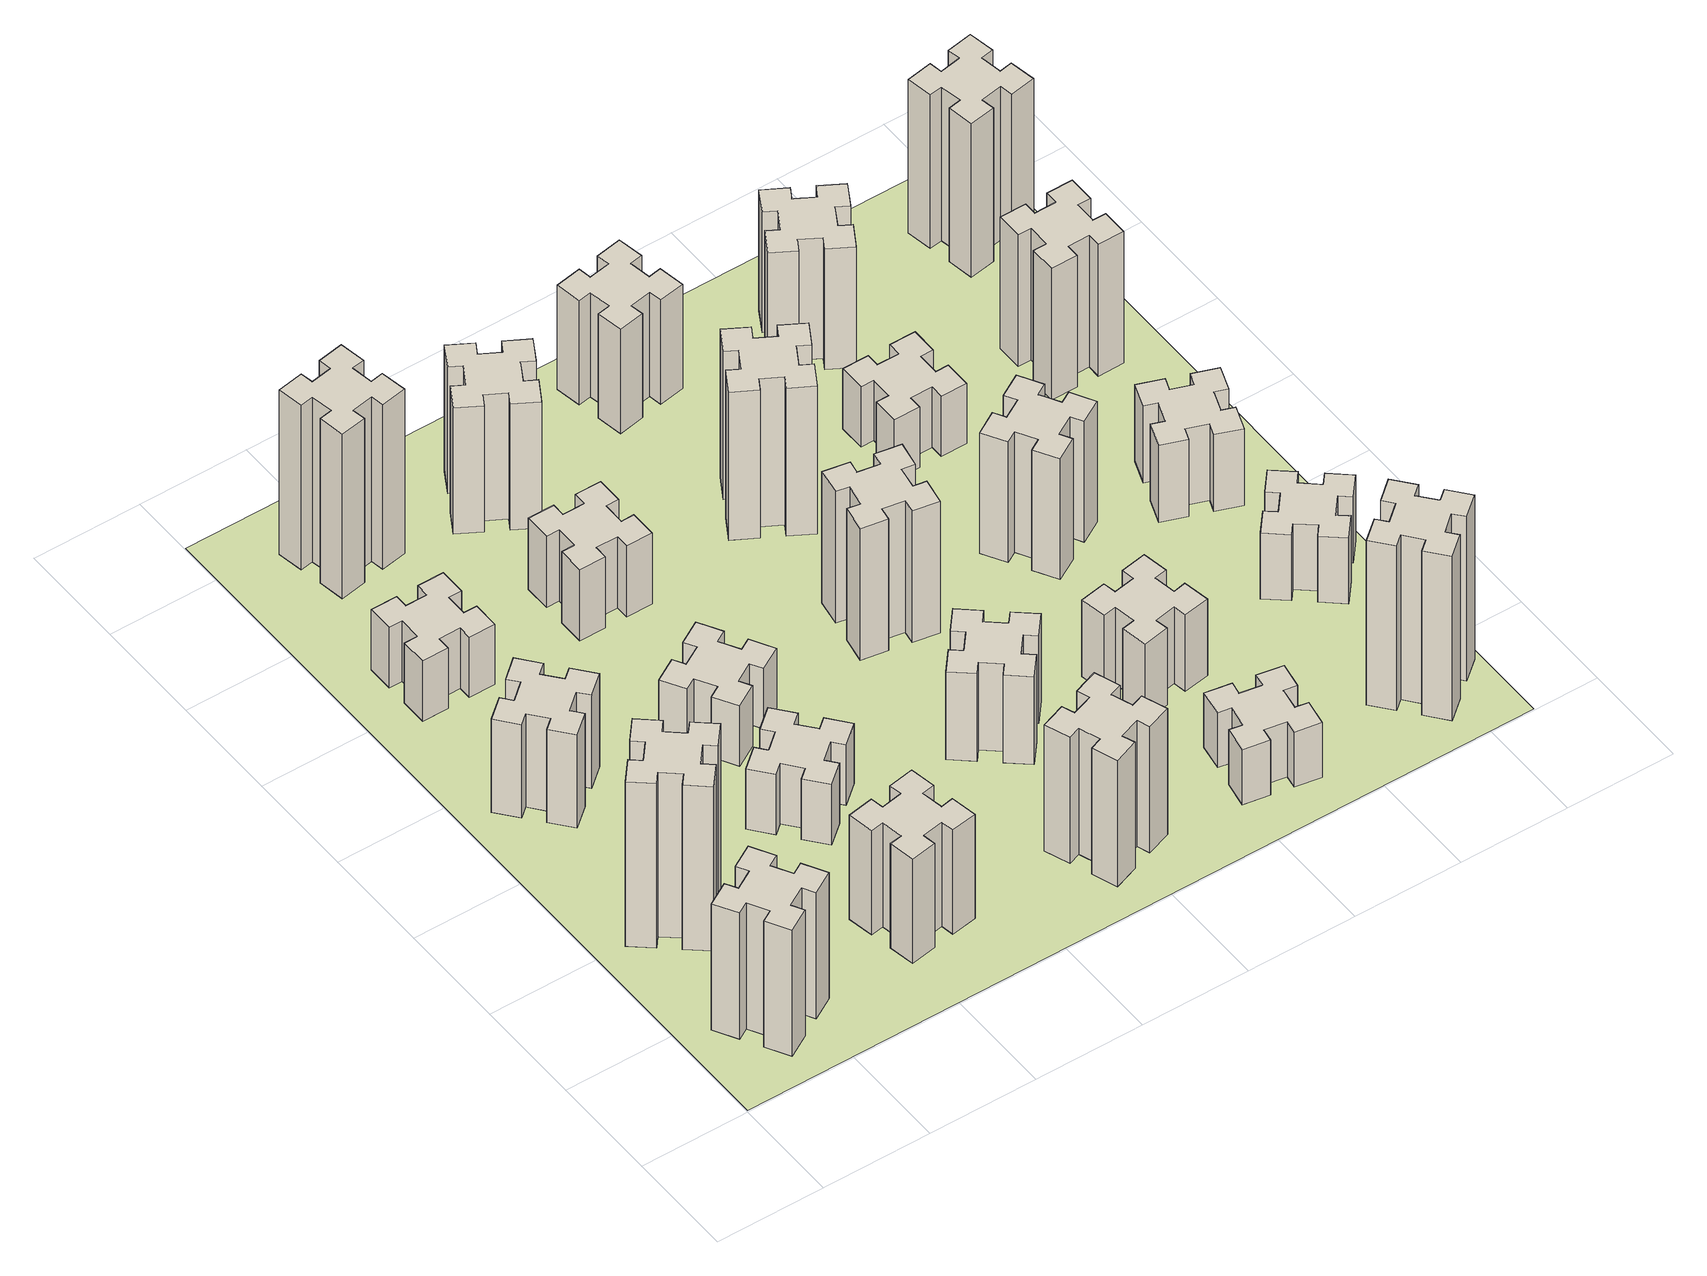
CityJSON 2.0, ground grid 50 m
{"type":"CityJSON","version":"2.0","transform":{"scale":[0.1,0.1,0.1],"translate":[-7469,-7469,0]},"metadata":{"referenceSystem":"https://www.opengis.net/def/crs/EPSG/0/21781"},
"CityObjects":{
"building1":{"type":"Building","attributes":{"class":"1000","function":"1000","usage":"1000","yearOfConstruction":2016,"roofType":"1000","measuredHeight":69,"storeysAboveGround":30,"storeysBelowGround":0},"geometry":[{"type":"Solid","lod":"1","boundaries":[[[[0,1,2,3,4,5,6,7,8,9,10,11,12,13,14,15,16,17,18,19]],[[17,16,20,21]],[[16,15,22,20]],[[15,14,23,22]],[[14,13,24,23]],[[13,12,25,24]],[[12,11,26,25]],[[11,10,27,26]],[[10,9,28,27]],[[9,8,29,28]],[[8,7,30,29]],[[7,6,31,30]],[[6,5,32,31]],[[5,4,33,32]],[[4,3,34,33]],[[3,2,35,34]],[[2,1,36,35]],[[1,0,37,36]],[[0,19,38,37]],[[19,18,39,38]],[[18,17,21,39]],[[24,25,26,27,28,29,30,31,32,33,34,35,36,37,38,39,21,20,22,23]]]]}]},
"building2":{"type":"Building","attributes":{"class":"1000","function":"1000","usage":"1000","yearOfConstruction":2016,"roofType":"1000","measuredHeight":90,"storeysAboveGround":30,"storeysBelowGround":0},"geometry":[{"type":"Solid","lod":"1","boundaries":[[[[40,41,42,43,44,45,46,47,48,49,50,51,52,53,54,55,56,57,58,59]],[[57,56,60,61]],[[56,55,62,60]],[[55,54,63,62]],[[54,53,64,63]],[[53,52,65,64]],[[52,51,66,65]],[[51,50,67,66]],[[50,49,68,67]],[[49,48,69,68]],[[48,47,70,69]],[[47,46,71,70]],[[46,45,72,71]],[[45,44,73,72]],[[44,43,74,73]],[[43,42,75,74]],[[42,41,76,75]],[[41,40,77,76]],[[40,59,78,77]],[[59,58,79,78]],[[58,57,61,79]],[[64,65,66,67,68,69,70,71,72,73,74,75,76,77,78,79,61,60,62,63]]]]}]},
"building3":{"type":"Building","attributes":{"class":"1000","function":"1000","usage":"1000","yearOfConstruction":2016,"roofType":"1000","measuredHeight":51,"storeysAboveGround":30,"storeysBelowGround":0},"geometry":[{"type":"Solid","lod":"1","boundaries":[[[[80,81,82,83,84,85,86,87,88,89,90,91,92,93,94,95,96,97,98,99]],[[97,96,100,101]],[[96,95,102,100]],[[95,94,103,102]],[[94,93,104,103]],[[93,92,105,104]],[[92,91,106,105]],[[91,90,107,106]],[[90,89,108,107]],[[89,88,109,108]],[[88,87,110,109]],[[87,86,111,110]],[[86,85,112,111]],[[85,84,113,112]],[[84,83,114,113]],[[83,82,115,114]],[[82,81,116,115]],[[81,80,117,116]],[[80,99,118,117]],[[99,98,119,118]],[[98,97,101,119]],[[104,105,106,107,108,109,110,111,112,113,114,115,116,117,118,119,101,100,102,103]]]]}]},
"building4":{"type":"Building","attributes":{"class":"1000","function":"1000","usage":"1000","yearOfConstruction":2016,"roofType":"1000","measuredHeight":33,"storeysAboveGround":30,"storeysBelowGround":0},"geometry":[{"type":"Solid","lod":"1","boundaries":[[[[120,121,122,123,124,125,126,127,128,129,130,131,132,133,134,135,136,137,138,139]],[[137,136,140,141]],[[136,135,142,140]],[[135,134,143,142]],[[134,133,144,143]],[[133,132,145,144]],[[132,131,146,145]],[[131,130,147,146]],[[130,129,148,147]],[[129,128,149,148]],[[128,127,150,149]],[[127,126,151,150]],[[126,125,152,151]],[[125,124,153,152]],[[124,123,154,153]],[[123,122,155,154]],[[122,121,156,155]],[[121,120,157,156]],[[120,139,158,157]],[[139,138,159,158]],[[138,137,141,159]],[[144,145,146,147,148,149,150,151,152,153,154,155,156,157,158,159,141,140,142,143]]]]}]},
"building5":{"type":"Building","attributes":{"class":"1000","function":"1000","usage":"1000","yearOfConstruction":2016,"roofType":"1000","measuredHeight":57,"storeysAboveGround":30,"storeysBelowGround":0},"geometry":[{"type":"Solid","lod":"1","boundaries":[[[[160,161,162,163,164,165,166,167,168,169,170,171,172,173,174,175,176,177,178,179]],[[177,176,180,181]],[[176,175,182,180]],[[175,174,183,182]],[[174,173,184,183]],[[173,172,185,184]],[[172,171,186,185]],[[171,170,187,186]],[[170,169,188,187]],[[169,168,189,188]],[[168,167,190,189]],[[167,166,191,190]],[[166,165,192,191]],[[165,164,193,192]],[[164,163,194,193]],[[163,162,195,194]],[[162,161,196,195]],[[161,160,197,196]],[[160,179,198,197]],[[179,178,199,198]],[[178,177,181,199]],[[184,185,186,187,188,189,190,191,192,193,194,195,196,197,198,199,181,180,182,183]]]]}]},
"building6":{"type":"Building","attributes":{"class":"1000","function":"1000","usage":"1000","yearOfConstruction":2016,"roofType":"1000","measuredHeight":90,"storeysAboveGround":30,"storeysBelowGround":0},"geometry":[{"type":"Solid","lod":"1","boundaries":[[[[200,201,202,203,204,205,206,207,208,209,210,211,212,213,214,215,216,217,218,219]],[[217,216,220,221]],[[216,215,222,220]],[[215,214,223,222]],[[214,213,224,223]],[[213,212,225,224]],[[212,211,226,225]],[[211,210,227,226]],[[210,209,228,227]],[[209,208,229,228]],[[208,207,230,229]],[[207,206,231,230]],[[206,205,232,231]],[[205,204,233,232]],[[204,203,234,233]],[[203,202,235,234]],[[202,201,236,235]],[[201,200,237,236]],[[200,219,238,237]],[[219,218,239,238]],[[218,217,221,239]],[[224,225,226,227,228,229,230,231,232,233,234,235,236,237,238,239,221,220,222,223]]]]}]},
"building7":{"type":"Building","attributes":{"class":"1000","function":"1000","usage":"1000","yearOfConstruction":2016,"roofType":"1000","measuredHeight":33,"storeysAboveGround":30,"storeysBelowGround":0},"geometry":[{"type":"Solid","lod":"1","boundaries":[[[[240,241,242,243,244,245,246,247,248,249,250,251,252,253,254,255,256,257,258,259]],[[257,256,260,261]],[[256,255,262,260]],[[255,254,263,262]],[[254,253,264,263]],[[253,252,265,264]],[[252,251,266,265]],[[251,250,267,266]],[[250,249,268,267]],[[249,248,269,268]],[[248,247,270,269]],[[247,246,271,270]],[[246,245,272,271]],[[245,244,273,272]],[[244,243,274,273]],[[243,242,275,274]],[[242,241,276,275]],[[241,240,277,276]],[[240,259,278,277]],[[259,258,279,278]],[[258,257,261,279]],[[264,265,266,267,268,269,270,271,272,273,274,275,276,277,278,279,261,260,262,263]]]]}]},
"building8":{"type":"Building","attributes":{"class":"1000","function":"1000","usage":"1000","yearOfConstruction":2016,"roofType":"1000","measuredHeight":33,"storeysAboveGround":30,"storeysBelowGround":0},"geometry":[{"type":"Solid","lod":"1","boundaries":[[[[280,281,282,283,284,285,286,287,288,289,290,291,292,293,294,295,296,297,298,299]],[[297,296,300,301]],[[296,295,302,300]],[[295,294,303,302]],[[294,293,304,303]],[[293,292,305,304]],[[292,291,306,305]],[[291,290,307,306]],[[290,289,308,307]],[[289,288,309,308]],[[288,287,310,309]],[[287,286,311,310]],[[286,285,312,311]],[[285,284,313,312]],[[284,283,314,313]],[[283,282,315,314]],[[282,281,316,315]],[[281,280,317,316]],[[280,299,318,317]],[[299,298,319,318]],[[298,297,301,319]],[[304,305,306,307,308,309,310,311,312,313,314,315,316,317,318,319,301,300,302,303]]]]}]},
"building9":{"type":"Building","attributes":{"class":"1000","function":"1000","usage":"1000","yearOfConstruction":2016,"roofType":"1000","measuredHeight":39,"storeysAboveGround":30,"storeysBelowGround":0},"geometry":[{"type":"Solid","lod":"1","boundaries":[[[[320,321,322,323,324,325,326,327,328,329,330,331,332,333,334,335,336,337,338,339]],[[337,336,340,341]],[[336,335,342,340]],[[335,334,343,342]],[[334,333,344,343]],[[333,332,345,344]],[[332,331,346,345]],[[331,330,347,346]],[[330,329,348,347]],[[329,328,349,348]],[[328,327,350,349]],[[327,326,351,350]],[[326,325,352,351]],[[325,324,353,352]],[[324,323,354,353]],[[323,322,355,354]],[[322,321,356,355]],[[321,320,357,356]],[[320,339,358,357]],[[339,338,359,358]],[[338,337,341,359]],[[344,345,346,347,348,349,350,351,352,353,354,355,356,357,358,359,341,340,342,343]]]]}]},
"building10":{"type":"Building","attributes":{"class":"1000","function":"1000","usage":"1000","yearOfConstruction":2016,"roofType":"1000","measuredHeight":69,"storeysAboveGround":30,"storeysBelowGround":0},"geometry":[{"type":"Solid","lod":"1","boundaries":[[[[360,361,362,363,364,365,366,367,368,369,370,371,372,373,374,375,376,377,378,379]],[[377,376,380,381]],[[376,375,382,380]],[[375,374,383,382]],[[374,373,384,383]],[[373,372,385,384]],[[372,371,386,385]],[[371,370,387,386]],[[370,369,388,387]],[[369,368,389,388]],[[368,367,390,389]],[[367,366,391,390]],[[366,365,392,391]],[[365,364,393,392]],[[364,363,394,393]],[[363,362,395,394]],[[362,361,396,395]],[[361,360,397,396]],[[360,379,398,397]],[[379,378,399,398]],[[378,377,381,399]],[[384,385,386,387,388,389,390,391,392,393,394,395,396,397,398,399,381,380,382,383]]]]}]},
"building11":{"type":"Building","attributes":{"class":"1000","function":"1000","usage":"1000","yearOfConstruction":2016,"roofType":"1000","measuredHeight":69,"storeysAboveGround":30,"storeysBelowGround":0},"geometry":[{"type":"Solid","lod":"1","boundaries":[[[[400,401,402,403,404,405,406,407,408,409,410,411,412,413,414,415,416,417,418,419]],[[417,416,420,421]],[[416,415,422,420]],[[415,414,423,422]],[[414,413,424,423]],[[413,412,425,424]],[[412,411,426,425]],[[411,410,427,426]],[[410,409,428,427]],[[409,408,429,428]],[[408,407,430,429]],[[407,406,431,430]],[[406,405,432,431]],[[405,404,433,432]],[[404,403,434,433]],[[403,402,435,434]],[[402,401,436,435]],[[401,400,437,436]],[[400,419,438,437]],[[419,418,439,438]],[[418,417,421,439]],[[424,425,426,427,428,429,430,431,432,433,434,435,436,437,438,439,421,420,422,423]]]]}]},
"building12":{"type":"Building","attributes":{"class":"1000","function":"1000","usage":"1000","yearOfConstruction":2016,"roofType":"1000","measuredHeight":48,"storeysAboveGround":30,"storeysBelowGround":0},"geometry":[{"type":"Solid","lod":"1","boundaries":[[[[440,441,442,443,444,445,446,447,448,449,450,451,452,453,454,455,456,457,458,459]],[[457,456,460,461]],[[456,455,462,460]],[[455,454,463,462]],[[454,453,464,463]],[[453,452,465,464]],[[452,451,466,465]],[[451,450,467,466]],[[450,449,468,467]],[[449,448,469,468]],[[448,447,470,469]],[[447,446,471,470]],[[446,445,472,471]],[[445,444,473,472]],[[444,443,474,473]],[[443,442,475,474]],[[442,441,476,475]],[[441,440,477,476]],[[440,459,478,477]],[[459,458,479,478]],[[458,457,461,479]],[[464,465,466,467,468,469,470,471,472,473,474,475,476,477,478,479,461,460,462,463]]]]}]},
"building13":{"type":"Building","attributes":{"class":"1000","function":"1000","usage":"1000","yearOfConstruction":2016,"roofType":"1000","measuredHeight":72,"storeysAboveGround":30,"storeysBelowGround":0},"geometry":[{"type":"Solid","lod":"1","boundaries":[[[[480,481,482,483,484,485,486,487,488,489,490,491,492,493,494,495,496,497,498,499]],[[497,496,500,501]],[[496,495,502,500]],[[495,494,503,502]],[[494,493,504,503]],[[493,492,505,504]],[[492,491,506,505]],[[491,490,507,506]],[[490,489,508,507]],[[489,488,509,508]],[[488,487,510,509]],[[487,486,511,510]],[[486,485,512,511]],[[485,484,513,512]],[[484,483,514,513]],[[483,482,515,514]],[[482,481,516,515]],[[481,480,517,516]],[[480,499,518,517]],[[499,498,519,518]],[[498,497,501,519]],[[504,505,506,507,508,509,510,511,512,513,514,515,516,517,518,519,501,500,502,503]]]]}]},
"building14":{"type":"Building","attributes":{"class":"1000","function":"1000","usage":"1000","yearOfConstruction":2016,"roofType":"1000","measuredHeight":81,"storeysAboveGround":30,"storeysBelowGround":0},"geometry":[{"type":"Solid","lod":"1","boundaries":[[[[520,521,522,523,524,525,526,527,528,529,530,531,532,533,534,535,536,537,538,539]],[[537,536,540,541]],[[536,535,542,540]],[[535,534,543,542]],[[534,533,544,543]],[[533,532,545,544]],[[532,531,546,545]],[[531,530,547,546]],[[530,529,548,547]],[[529,528,549,548]],[[528,527,550,549]],[[527,526,551,550]],[[526,525,552,551]],[[525,524,553,552]],[[524,523,554,553]],[[523,522,555,554]],[[522,521,556,555]],[[521,520,557,556]],[[520,539,558,557]],[[539,538,559,558]],[[538,537,541,559]],[[544,545,546,547,548,549,550,551,552,553,554,555,556,557,558,559,541,540,542,543]]]]}]},
"building15":{"type":"Building","attributes":{"class":"1000","function":"1000","usage":"1000","yearOfConstruction":2016,"roofType":"1000","measuredHeight":30,"storeysAboveGround":30,"storeysBelowGround":0},"geometry":[{"type":"Solid","lod":"1","boundaries":[[[[560,561,562,563,564,565,566,567,568,569,570,571,572,573,574,575,576,577,578,579]],[[577,576,580,581]],[[576,575,582,580]],[[575,574,583,582]],[[574,573,584,583]],[[573,572,585,584]],[[572,571,586,585]],[[571,570,587,586]],[[570,569,588,587]],[[569,568,589,588]],[[568,567,590,589]],[[567,566,591,590]],[[566,565,592,591]],[[565,564,593,592]],[[564,563,594,593]],[[563,562,595,594]],[[562,561,596,595]],[[561,560,597,596]],[[560,579,598,597]],[[579,578,599,598]],[[578,577,581,599]],[[584,585,586,587,588,589,590,591,592,593,594,595,596,597,598,599,581,580,582,583]]]]}]},
"building16":{"type":"Building","attributes":{"class":"1000","function":"1000","usage":"1000","yearOfConstruction":2016,"roofType":"1000","measuredHeight":57,"storeysAboveGround":30,"storeysBelowGround":0},"geometry":[{"type":"Solid","lod":"1","boundaries":[[[[600,601,602,603,604,605,606,607,608,609,610,611,612,613,614,615,616,617,618,619]],[[617,616,620,621]],[[616,615,622,620]],[[615,614,623,622]],[[614,613,624,623]],[[613,612,625,624]],[[612,611,626,625]],[[611,610,627,626]],[[610,609,628,627]],[[609,608,629,628]],[[608,607,630,629]],[[607,606,631,630]],[[606,605,632,631]],[[605,604,633,632]],[[604,603,634,633]],[[603,602,635,634]],[[602,601,636,635]],[[601,600,637,636]],[[600,619,638,637]],[[619,618,639,638]],[[618,617,621,639]],[[624,625,626,627,628,629,630,631,632,633,634,635,636,637,638,639,621,620,622,623]]]]}]},
"building17":{"type":"Building","attributes":{"class":"1000","function":"1000","usage":"1000","yearOfConstruction":2016,"roofType":"1000","measuredHeight":42,"storeysAboveGround":30,"storeysBelowGround":0},"geometry":[{"type":"Solid","lod":"1","boundaries":[[[[640,641,642,643,644,645,646,647,648,649,650,651,652,653,654,655,656,657,658,659]],[[657,656,660,661]],[[656,655,662,660]],[[655,654,663,662]],[[654,653,664,663]],[[653,652,665,664]],[[652,651,666,665]],[[651,650,667,666]],[[650,649,668,667]],[[649,648,669,668]],[[648,647,670,669]],[[647,646,671,670]],[[646,645,672,671]],[[645,644,673,672]],[[644,643,674,673]],[[643,642,675,674]],[[642,641,676,675]],[[641,640,677,676]],[[640,659,678,677]],[[659,658,679,678]],[[658,657,661,679]],[[664,665,666,667,668,669,670,671,672,673,674,675,676,677,678,679,661,660,662,663]]]]}]},
"building18":{"type":"Building","attributes":{"class":"1000","function":"1000","usage":"1000","yearOfConstruction":2016,"roofType":"1000","measuredHeight":66,"storeysAboveGround":30,"storeysBelowGround":0},"geometry":[{"type":"Solid","lod":"1","boundaries":[[[[680,681,682,683,684,685,686,687,688,689,690,691,692,693,694,695,696,697,698,699]],[[697,696,700,701]],[[696,695,702,700]],[[695,694,703,702]],[[694,693,704,703]],[[693,692,705,704]],[[692,691,706,705]],[[691,690,707,706]],[[690,689,708,707]],[[689,688,709,708]],[[688,687,710,709]],[[687,686,711,710]],[[686,685,712,711]],[[685,684,713,712]],[[684,683,714,713]],[[683,682,715,714]],[[682,681,716,715]],[[681,680,717,716]],[[680,699,718,717]],[[699,698,719,718]],[[698,697,701,719]],[[704,705,706,707,708,709,710,711,712,713,714,715,716,717,718,719,701,700,702,703]]]]}]},
"building19":{"type":"Building","attributes":{"class":"1000","function":"1000","usage":"1000","yearOfConstruction":2016,"roofType":"1000","measuredHeight":33,"storeysAboveGround":30,"storeysBelowGround":0},"geometry":[{"type":"Solid","lod":"1","boundaries":[[[[720,721,722,723,724,725,726,727,728,729,730,731,732,733,734,735,736,737,738,739]],[[737,736,740,741]],[[736,735,742,740]],[[735,734,743,742]],[[734,733,744,743]],[[733,732,745,744]],[[732,731,746,745]],[[731,730,747,746]],[[730,729,748,747]],[[729,728,749,748]],[[728,727,750,749]],[[727,726,751,750]],[[726,725,752,751]],[[725,724,753,752]],[[724,723,754,753]],[[723,722,755,754]],[[722,721,756,755]],[[721,720,757,756]],[[720,739,758,757]],[[739,738,759,758]],[[738,737,741,759]],[[744,745,746,747,748,749,750,751,752,753,754,755,756,757,758,759,741,740,742,743]]]]}]},
"building20":{"type":"Building","attributes":{"class":"1000","function":"1000","usage":"1000","yearOfConstruction":2016,"roofType":"1000","measuredHeight":90,"storeysAboveGround":30,"storeysBelowGround":0},"geometry":[{"type":"Solid","lod":"1","boundaries":[[[[760,761,762,763,764,765,766,767,768,769,770,771,772,773,774,775,776,777,778,779]],[[777,776,780,781]],[[776,775,782,780]],[[775,774,783,782]],[[774,773,784,783]],[[773,772,785,784]],[[772,771,786,785]],[[771,770,787,786]],[[770,769,788,787]],[[769,768,789,788]],[[768,767,790,789]],[[767,766,791,790]],[[766,765,792,791]],[[765,764,793,792]],[[764,763,794,793]],[[763,762,795,794]],[[762,761,796,795]],[[761,760,797,796]],[[760,779,798,797]],[[779,778,799,798]],[[778,777,781,799]],[[784,785,786,787,788,789,790,791,792,793,794,795,796,797,798,799,781,780,782,783]]]]}]},
"building21":{"type":"Building","attributes":{"class":"1000","function":"1000","usage":"1000","yearOfConstruction":2016,"roofType":"1000","measuredHeight":66,"storeysAboveGround":30,"storeysBelowGround":0},"geometry":[{"type":"Solid","lod":"1","boundaries":[[[[800,801,802,803,804,805,806,807,808,809,810,811,812,813,814,815,816,817,818,819]],[[817,816,820,821]],[[816,815,822,820]],[[815,814,823,822]],[[814,813,824,823]],[[813,812,825,824]],[[812,811,826,825]],[[811,810,827,826]],[[810,809,828,827]],[[809,808,829,828]],[[808,807,830,829]],[[807,806,831,830]],[[806,805,832,831]],[[805,804,833,832]],[[804,803,834,833]],[[803,802,835,834]],[[802,801,836,835]],[[801,800,837,836]],[[800,819,838,837]],[[819,818,839,838]],[[818,817,821,839]],[[824,825,826,827,828,829,830,831,832,833,834,835,836,837,838,839,821,820,822,823]]]]}]},
"building22":{"type":"Building","attributes":{"class":"1000","function":"1000","usage":"1000","yearOfConstruction":2016,"roofType":"1000","measuredHeight":36,"storeysAboveGround":30,"storeysBelowGround":0},"geometry":[{"type":"Solid","lod":"1","boundaries":[[[[840,841,842,843,844,845,846,847,848,849,850,851,852,853,854,855,856,857,858,859]],[[857,856,860,861]],[[856,855,862,860]],[[855,854,863,862]],[[854,853,864,863]],[[853,852,865,864]],[[852,851,866,865]],[[851,850,867,866]],[[850,849,868,867]],[[849,848,869,868]],[[848,847,870,869]],[[847,846,871,870]],[[846,845,872,871]],[[845,844,873,872]],[[844,843,874,873]],[[843,842,875,874]],[[842,841,876,875]],[[841,840,877,876]],[[840,859,878,877]],[[859,858,879,878]],[[858,857,861,879]],[[864,865,866,867,868,869,870,871,872,873,874,875,876,877,878,879,861,860,862,863]]]]}]},
"building23":{"type":"Building","attributes":{"class":"1000","function":"1000","usage":"1000","yearOfConstruction":2016,"roofType":"1000","measuredHeight":42,"storeysAboveGround":30,"storeysBelowGround":0},"geometry":[{"type":"Solid","lod":"1","boundaries":[[[[880,881,882,883,884,885,886,887,888,889,890,891,892,893,894,895,896,897,898,899]],[[897,896,900,901]],[[896,895,902,900]],[[895,894,903,902]],[[894,893,904,903]],[[893,892,905,904]],[[892,891,906,905]],[[891,890,907,906]],[[890,889,908,907]],[[889,888,909,908]],[[888,887,910,909]],[[887,886,911,910]],[[886,885,912,911]],[[885,884,913,912]],[[884,883,914,913]],[[883,882,915,914]],[[882,881,916,915]],[[881,880,917,916]],[[880,899,918,917]],[[899,898,919,918]],[[898,897,901,919]],[[904,905,906,907,908,909,910,911,912,913,914,915,916,917,918,919,901,900,902,903]]]]}]},
"building24":{"type":"Building","attributes":{"class":"1000","function":"1000","usage":"1000","yearOfConstruction":2016,"roofType":"1000","measuredHeight":72,"storeysAboveGround":30,"storeysBelowGround":0},"geometry":[{"type":"Solid","lod":"1","boundaries":[[[[920,921,922,923,924,925,926,927,928,929,930,931,932,933,934,935,936,937,938,939]],[[937,936,940,941]],[[936,935,942,940]],[[935,934,943,942]],[[934,933,944,943]],[[933,932,945,944]],[[932,931,946,945]],[[931,930,947,946]],[[930,929,948,947]],[[929,928,949,948]],[[928,927,950,949]],[[927,926,951,950]],[[926,925,952,951]],[[925,924,953,952]],[[924,923,954,953]],[[923,922,955,954]],[[922,921,956,955]],[[921,920,957,956]],[[920,939,958,957]],[[939,938,959,958]],[[938,937,941,959]],[[944,945,946,947,948,949,950,951,952,953,954,955,956,957,958,959,941,940,942,943]]]]}]},
"building25":{"type":"Building","attributes":{"class":"1000","function":"1000","usage":"1000","yearOfConstruction":2016,"roofType":"1000","measuredHeight":84,"storeysAboveGround":30,"storeysBelowGround":0},"geometry":[{"type":"Solid","lod":"1","boundaries":[[[[960,961,962,963,964,965,966,967,968,969,970,971,972,973,974,975,976,977,978,979]],[[977,976,980,981]],[[976,975,982,980]],[[975,974,983,982]],[[974,973,984,983]],[[973,972,985,984]],[[972,971,986,985]],[[971,970,987,986]],[[970,969,988,987]],[[969,968,989,988]],[[968,967,990,989]],[[967,966,991,990]],[[966,965,992,991]],[[965,964,993,992]],[[964,963,994,993]],[[963,962,995,994]],[[962,961,996,995]],[[961,960,997,996]],[[960,979,998,997]],[[979,978,999,998]],[[978,977,981,999]],[[984,985,986,987,988,989,990,991,992,993,994,995,996,997,998,999,981,980,982,983]]]]}]},
"landuse1":{"type":"LandUse","attributes":{"name":"plot1","function":"1010"},"geometry":[{"type":"MultiSurface","lod":"1","boundaries":[[[1000,1001,1002,1003]]]}]}
},
"vertices":[
[255,364,0],[305,277,0],[253,247,0],[313,143,0],[417,203,0],[387,255,0],[474,305,0],[504,253,0],[608,313,0],[548,417,0],[496,387,0],[446,474,0],[498,504,0],[438,608,0],[334,548,0],[364,496,0],[277,446,0],[247,498,0],[143,438,0],[203,334,0],[277,446,690],[247,498,690],[364,496,690],[334,548,690],[438,608,690],[498,504,690],[446,474,690],[496,387,690],[548,417,690],[608,313,690],[504,253,690],[474,305,690],[387,255,690],[417,203,690],[313,143,690],[253,247,690],[305,277,690],[255,364,690],[203,334,690],[143,438,690],
[484,1067,0],[408,1132,0],[446,1178,0],[354,1255,0],[277,1163,0],[323,1124,0],[259,1048,0],[213,1086,0],[136,994,0],[228,917,0],[266,963,0],[343,899,0],[304,853,0],[396,776,0],[473,868,0],[427,906,0],[492,983,0],[538,944,0],[615,1036,0],[523,1113,0],[492,983,900],[538,944,900],[427,906,900],[473,868,900],[396,776,900],[304,853,900],[343,899,900],[266,963,900],[228,917,900],[136,994,900],[213,1086,900],[259,1048,900],[323,1124,900],[277,1163,900],[354,1255,900],[446,1178,900],[408,1132,900],[484,1067,900],[523,1113,900],[615,1036,900],
[492,1888,0],[427,1964,0],[473,2003,0],[396,2095,0],[304,2018,0],[343,1972,0],[266,1907,0],[228,1953,0],[136,1876,0],[213,1784,0],[259,1823,0],[323,1746,0],[277,1708,0],[354,1616,0],[446,1693,0],[408,1739,0],[484,1803,0],[523,1757,0],[615,1834,0],[538,1926,0],[484,1803,510],[523,1757,510],[408,1739,510],[446,1693,510],[354,1616,510],[277,1708,510],[323,1746,510],[259,1823,510],[213,1784,510],[136,1876,510],[228,1953,510],[266,1907,510],[343,1972,510],[304,2018,510],[396,2095,510],[473,2003,510],[427,1964,510],[492,1888,510],[538,1926,510],[615,1834,510],
[485,2545,0],[485,2645,0],[545,2645,0],[545,2765,0],[425,2765,0],[425,2705,0],[325,2705,0],[325,2765,0],[205,2765,0],[205,2645,0],[265,2645,0],[265,2545,0],[205,2545,0],[205,2425,0],[325,2425,0],[325,2485,0],[425,2485,0],[425,2425,0],[545,2425,0],[545,2545,0],[425,2485,330],[425,2425,330],[325,2485,330],[325,2425,330],[205,2425,330],[205,2545,330],[265,2545,330],[265,2645,330],[205,2645,330],[205,2765,330],[325,2765,330],[325,2705,330],[425,2705,330],[425,2765,330],[545,2765,330],[545,2645,330],[485,2645,330],[485,2545,330],[545,2545,330],[545,2425,330],
[1085,358,0],[1184,376,0],[1194,317,0],[1312,337,0],[1291,456,0],[1232,445,0],[1215,544,0],[1274,554,0],[1253,672,0],[1135,651,0],[1145,592,0],[1047,575,0],[1037,634,0],[918,613,0],[939,495,0],[998,505,0],[1016,407,0],[957,397,0],[977,278,0],[1096,299,0],[1016,407,570],[957,397,570],[998,505,570],[939,495,570],[918,613,570],[1037,634,570],[1047,575,570],[1145,592,570],[1135,651,570],[1253,672,570],[1274,554,570],[1215,544,570],[1232,445,570],[1291,456,570],[1312,337,570],[1194,317,570],[1184,376,570],[1085,358,570],[1096,299,570],[977,278,570],
[592,3305,0],[575,3404,0],[634,3414,0],[613,3532,0],[495,3511,0],[505,3452,0],[407,3435,0],[397,3494,0],[278,3473,0],[299,3355,0],[358,3365,0],[376,3267,0],[317,3257,0],[337,3138,0],[456,3159,0],[445,3218,0],[544,3236,0],[554,3177,0],[672,3197,0],[651,3316,0],[544,3236,900],[554,3177,900],[445,3218,900],[456,3159,900],[337,3138,900],[317,3257,900],[376,3267,900],[358,3365,900],[299,3355,900],[278,3473,900],[397,3494,900],[407,3435,900],[505,3452,900],[495,3511,900],[613,3532,900],[634,3414,900],[575,3404,900],[592,3305,900],[651,3316,900],[672,3197,900],
[1083,1332,0],[1006,1267,0],[968,1313,0],[876,1236,0],[953,1144,0],[999,1183,0],[1063,1106,0],[1017,1068,0],[1094,976,0],[1186,1053,0],[1148,1099,0],[1224,1163,0],[1263,1117,0],[1355,1194,0],[1278,1286,0],[1232,1248,0],[1167,1324,0],[1213,1363,0],[1136,1455,0],[1044,1378,0],[1167,1324,330],[1213,1363,330],[1232,1248,330],[1278,1286,330],[1355,1194,330],[1263,1117,330],[1224,1163,330],[1148,1099,330],[1186,1053,330],[1094,976,330],[1017,1068,330],[1063,1106,330],[999,1183,330],[953,1144,330],[876,1236,330],[968,1313,330],[1006,1267,330],[1083,1332,330],[1044,1378,330],[1136,1455,330],
[1127,1635,0],[1214,1685,0],[1244,1633,0],[1348,1693,0],[1288,1797,0],[1236,1767,0],[1186,1854,0],[1238,1884,0],[1178,1988,0],[1074,1928,0],[1104,1876,0],[1017,1826,0],[987,1878,0],[883,1818,0],[943,1714,0],[995,1744,0],[1045,1657,0],[993,1627,0],[1053,1523,0],[1157,1583,0],[1045,1657,330],[993,1627,330],[995,1744,330],[943,1714,330],[883,1818,330],[987,1878,330],[1017,1826,330],[1104,1876,330],[1074,1928,330],[1178,1988,330],[1238,1884,330],[1186,1854,330],[1236,1767,330],[1288,1797,330],[1348,1693,330],[1244,1633,330],[1214,1685,330],[1127,1635,330],[1157,1583,330],[1053,1523,330],
[1005,2645,0],[1005,2545,0],[945,2545,0],[945,2425,0],[1065,2425,0],[1065,2485,0],[1165,2485,0],[1165,2425,0],[1285,2425,0],[1285,2545,0],[1225,2545,0],[1225,2645,0],[1285,2645,0],[1285,2765,0],[1165,2765,0],[1165,2705,0],[1065,2705,0],[1065,2765,0],[945,2765,0],[945,2645,0],[1065,2705,390],[1065,2765,390],[1165,2705,390],[1165,2765,390],[1285,2765,390],[1285,2645,390],[1225,2645,390],[1225,2545,390],[1285,2545,390],[1285,2425,390],[1165,2425,390],[1165,2485,390],[1065,2485,390],[1065,2425,390],[945,2425,390],[945,2545,390],[1005,2545,390],[1005,2645,390],[945,2645,390],[945,2765,390],
[1965,496,0],[1871,462,0],[1850,518,0],[1737,477,0],[1779,364,0],[1835,385,0],[1869,291,0],[1813,270,0],[1854,157,0],[1967,199,0],[1946,255,0],[2040,289,0],[2060,233,0],[2173,274,0],[2132,387,0],[2076,366,0],[2042,460,0],[2098,480,0],[2057,593,0],[1944,552,0],[2042,460,690],[2098,480,690],[2076,366,690],[2132,387,690],[2173,274,690],[2060,233,690],[2040,289,690],[1946,255,690],[1967,199,690],[1854,157,690],[1813,270,690],[1869,291,690],[1835,385,690],[1779,364,690],[1737,477,690],[1850,518,690],[1871,462,690],[1965,496,690],[1944,552,690],[2057,593,690],
[1186,3137,0],[1236,3224,0],[1288,3194,0],[1348,3298,0],[1244,3358,0],[1214,3306,0],[1127,3356,0],[1157,3408,0],[1053,3468,0],[993,3364,0],[1045,3334,0],[995,3247,0],[943,3277,0],[883,3173,0],[987,3113,0],[1017,3165,0],[1104,3115,0],[1074,3063,0],[1178,3003,0],[1238,3107,0],[1104,3115,690],[1074,3063,690],[1017,3165,690],[987,3113,690],[883,3173,690],[943,3277,690],[995,3247,690],[1045,3334,690],[993,3364,690],[1053,3468,690],[1157,3408,690],[1127,3356,690],[1214,3306,690],[1244,3358,690],[1348,3298,690],[1288,3194,690],[1236,3224,690],[1186,3137,690],[1238,3107,690],[1178,3003,690],
[1903,1224,0],[1839,1148,0],[1793,1186,0],[1716,1094,0],[1808,1017,0],[1846,1063,0],[1923,999,0],[1884,953,0],[1976,876,0],[2053,968,0],[2007,1006,0],[2072,1083,0],[2118,1044,0],[2195,1136,0],[2103,1213,0],[2064,1167,0],[1988,1232,0],[2026,1278,0],[1934,1355,0],[1857,1263,0],[1988,1232,480],[2026,1278,480],[2064,1167,480],[2103,1213,480],[2195,1136,480],[2118,1044,480],[2072,1083,480],[2007,1006,480],[2053,968,480],[1976,876,480],[1884,953,480],[1923,999,480],[1846,1063,480],[1808,1017,480],[1716,1094,480],[1793,1186,480],[1839,1148,480],[1903,1224,480],[1857,1263,480],[1934,1355,480],
[2024,1955,0],[1925,1972,0],[1936,2031,0],[1817,2052,0],[1797,1934,0],[1856,1924,0],[1838,1825,0],[1779,1836,0],[1758,1717,0],[1877,1697,0],[1887,1756,0],[1985,1738,0],[1975,1679,0],[2093,1658,0],[2114,1777,0],[2055,1787,0],[2072,1885,0],[2131,1875,0],[2152,1993,0],[2034,2014,0],[2072,1885,720],[2131,1875,720],[2055,1787,720],[2114,1777,720],[2093,1658,720],[1975,1679,720],[1985,1738,720],[1887,1756,720],[1877,1697,720],[1758,1717,720],[1779,1836,720],[1838,1825,720],[1856,1924,720],[1797,1934,720],[1817,2052,720],[1936,2031,720],[1925,1972,720],[2024,1955,720],[2034,2014,720],[2152,1993,720],
[2054,2666,0],[1967,2716,0],[1997,2768,0],[1893,2828,0],[1833,2724,0],[1885,2694,0],[1835,2607,0],[1783,2637,0],[1723,2533,0],[1827,2473,0],[1857,2525,0],[1944,2475,0],[1914,2423,0],[2018,2363,0],[2078,2467,0],[2026,2497,0],[2076,2584,0],[2128,2554,0],[2188,2658,0],[2084,2718,0],[2076,2584,810],[2128,2554,810],[2026,2497,810],[2078,2467,810],[2018,2363,810],[1914,2423,810],[1944,2475,810],[1857,2525,810],[1827,2473,810],[1723,2533,810],[1783,2637,810],[1835,2607,810],[1885,2694,810],[1833,2724,810],[1893,2828,810],[1997,2768,810],[1967,2716,810],[2054,2666,810],[2084,2718,810],[2188,2658,810],
[2596,444,0],[2578,345,0],[2519,356,0],[2498,237,0],[2617,217,0],[2627,276,0],[2725,258,0],[2715,199,0],[2833,178,0],[2854,297,0],[2795,307,0],[2812,405,0],[2871,395,0],[2892,513,0],[2774,534,0],[2764,475,0],[2665,492,0],[2676,551,0],[2557,572,0],[2537,454,0],[2665,492,300],[2676,551,300],[2764,475,300],[2774,534,300],[2892,513,300],[2871,395,300],[2812,405,300],[2795,307,300],[2854,297,300],[2833,178,300],[2715,199,300],[2725,258,300],[2627,276,300],[2617,217,300],[2498,237,300],[2519,356,300],[2578,345,300],[2596,444,300],[2537,454,300],[2557,572,300],
[1738,3465,0],[1756,3367,0],[1697,3357,0],[1717,3238,0],[1836,3259,0],[1825,3318,0],[1924,3336,0],[1934,3277,0],[2052,3297,0],[2031,3416,0],[1972,3405,0],[1955,3504,0],[2014,3514,0],[1993,3632,0],[1875,3611,0],[1885,3552,0],[1787,3535,0],[1777,3594,0],[1658,3573,0],[1679,3455,0],[1787,3535,570],[1777,3594,570],[1885,3552,570],[1875,3611,570],[1993,3632,570],[2014,3514,570],[1955,3504,570],[1972,3405,570],[2031,3416,570],[2052,3297,570],[1934,3277,570],[1924,3336,570],[1825,3318,570],[1836,3259,570],[1717,3238,570],[1697,3357,570],[1756,3367,570],[1738,3465,570],[1679,3455,570],[1658,3573,570],
[2625,1132,0],[2527,1115,0],[2517,1174,0],[2398,1153,0],[2419,1035,0],[2478,1045,0],[2496,947,0],[2437,937,0],[2457,818,0],[2576,839,0],[2565,898,0],[2664,916,0],[2674,857,0],[2792,877,0],[2771,996,0],[2712,985,0],[2695,1084,0],[2754,1094,0],[2733,1212,0],[2615,1191,0],[2695,1084,420],[2754,1094,420],[2712,985,420],[2771,996,420],[2792,877,420],[2674,857,420],[2664,916,420],[2565,898,420],[2576,839,420],[2457,818,420],[2437,937,420],[2496,947,420],[2478,1045,420],[2419,1035,420],[2398,1153,420],[2517,1174,420],[2527,1115,420],[2625,1132,420],[2615,1191,420],[2733,1212,420],
[2684,1976,0],[2597,1926,0],[2567,1978,0],[2463,1918,0],[2523,1814,0],[2575,1844,0],[2625,1757,0],[2573,1727,0],[2633,1623,0],[2737,1683,0],[2707,1735,0],[2794,1785,0],[2824,1733,0],[2928,1793,0],[2868,1897,0],[2816,1867,0],[2766,1954,0],[2818,1984,0],[2758,2088,0],[2654,2028,0],[2766,1954,660],[2818,1984,660],[2816,1867,660],[2868,1897,660],[2928,1793,660],[2824,1733,660],[2794,1785,660],[2707,1735,660],[2737,1683,660],[2633,1623,660],[2573,1727,660],[2625,1757,660],[2575,1844,660],[2523,1814,660],[2463,1918,660],[2567,1978,660],[2597,1926,660],[2684,1976,660],[2654,2028,660],[2758,2088,660],
[2545,2485,0],[2645,2485,0],[2645,2425,0],[2765,2425,0],[2765,2545,0],[2705,2545,0],[2705,2645,0],[2765,2645,0],[2765,2765,0],[2645,2765,0],[2645,2705,0],[2545,2705,0],[2545,2765,0],[2425,2765,0],[2425,2645,0],[2485,2645,0],[2485,2545,0],[2425,2545,0],[2425,2425,0],[2545,2425,0],[2485,2545,330],[2425,2545,330],[2485,2645,330],[2425,2645,330],[2425,2765,330],[2545,2765,330],[2545,2705,330],[2645,2705,330],[2645,2765,330],[2765,2765,330],[2765,2645,330],[2705,2645,330],[2705,2545,330],[2765,2545,330],[2765,2425,330],[2645,2425,330],[2645,2485,330],[2545,2485,330],[2545,2425,330],[2425,2425,330],
[3468,259,0],[3544,323,0],[3583,277,0],[3675,354,0],[3598,446,0],[3552,408,0],[3487,484,0],[3533,523,0],[3456,615,0],[3364,538,0],[3403,492,0],[3326,427,0],[3288,473,0],[3196,396,0],[3273,304,0],[3319,343,0],[3383,266,0],[3337,228,0],[3414,136,0],[3506,213,0],[3383,266,900],[3337,228,900],[3319,343,900],[3273,304,900],[3196,396,900],[3288,473,900],[3326,427,900],[3403,492,900],[3364,538,900],[3456,615,900],[3533,523,900],[3487,484,900],[3552,408,900],[3598,446,900],[3675,354,900],[3583,277,900],[3544,323,900],[3468,259,900],[3506,213,900],[3414,136,900],
[2694,3306,0],[2607,3356,0],[2637,3408,0],[2533,3468,0],[2473,3364,0],[2525,3334,0],[2475,3247,0],[2423,3277,0],[2363,3173,0],[2467,3113,0],[2497,3165,0],[2584,3115,0],[2554,3063,0],[2658,3003,0],[2718,3107,0],[2666,3137,0],[2716,3224,0],[2768,3194,0],[2828,3298,0],[2724,3358,0],[2716,3224,660],[2768,3194,660],[2666,3137,660],[2718,3107,660],[2658,3003,660],[2554,3063,660],[2584,3115,660],[2497,3165,660],[2467,3113,660],[2363,3173,660],[2423,3277,660],[2475,3247,660],[2525,3334,660],[2473,3364,660],[2533,3468,660],[2637,3408,660],[2607,3356,660],[2694,3306,660],[2724,3358,660],[2828,3298,660],
[3487,1006,0],[3552,1083,0],[3598,1044,0],[3675,1136,0],[3583,1213,0],[3544,1167,0],[3468,1232,0],[3506,1278,0],[3414,1355,0],[3337,1263,0],[3383,1224,0],[3319,1148,0],[3273,1186,0],[3196,1094,0],[3288,1017,0],[3326,1063,0],[3403,999,0],[3364,953,0],[3456,876,0],[3533,968,0],[3403,999,360],[3364,953,360],[3326,1063,360],[3288,1017,360],[3196,1094,360],[3273,1186,360],[3319,1148,360],[3383,1224,360],[3337,1263,360],[3414,1355,360],[3506,1278,360],[3468,1232,360],[3544,1167,360],[3583,1213,360],[3675,1136,360],[3598,1044,360],[3552,1083,360],[3487,1006,360],[3533,968,360],[3456,876,360],
[3420,1842,0],[3326,1876,0],[3347,1932,0],[3234,1973,0],[3193,1860,0],[3249,1840,0],[3215,1746,0],[3159,1767,0],[3117,1654,0],[3230,1613,0],[3251,1669,0],[3345,1635,0],[3324,1579,0],[3437,1537,0],[3478,1650,0],[3422,1671,0],[3456,1765,0],[3512,1744,0],[3553,1857,0],[3440,1898,0],[3456,1765,420],[3512,1744,420],[3422,1671,420],[3478,1650,420],[3437,1537,420],[3324,1579,420],[3345,1635,420],[3251,1669,420],[3230,1613,420],[3117,1654,420],[3159,1767,420],[3215,1746,420],[3249,1840,420],[3193,1860,420],[3234,1973,420],[3347,1932,420],[3326,1876,420],[3420,1842,420],[3440,1898,420],[3553,1857,420],
[3385,2705,0],[3285,2705,0],[3285,2765,0],[3165,2765,0],[3165,2645,0],[3225,2645,0],[3225,2545,0],[3165,2545,0],[3165,2425,0],[3285,2425,0],[3285,2485,0],[3385,2485,0],[3385,2425,0],[3505,2425,0],[3505,2545,0],[3445,2545,0],[3445,2645,0],[3505,2645,0],[3505,2765,0],[3385,2765,0],[3445,2645,720],[3505,2645,720],[3445,2545,720],[3505,2545,720],[3505,2425,720],[3385,2425,720],[3385,2485,720],[3285,2485,720],[3285,2425,720],[3165,2425,720],[3165,2545,720],[3225,2545,720],[3225,2645,720],[3165,2645,720],[3165,2765,720],[3285,2765,720],[3285,2705,720],[3385,2705,720],[3385,2765,720],[3505,2765,720],
[3552,3305,0],[3535,3404,0],[3594,3414,0],[3573,3532,0],[3455,3511,0],[3465,3452,0],[3367,3435,0],[3357,3494,0],[3238,3473,0],[3259,3355,0],[3318,3365,0],[3336,3267,0],[3277,3257,0],[3297,3138,0],[3416,3159,0],[3405,3218,0],[3504,3236,0],[3514,3177,0],[3632,3197,0],[3611,3316,0],[3504,3236,840],[3514,3177,840],[3405,3218,840],[3416,3159,840],[3297,3138,840],[3277,3257,840],[3336,3267,840],[3318,3365,840],[3259,3355,840],[3238,3473,840],[3357,3494,840],[3367,3435,840],[3465,3452,840],[3455,3511,840],[3573,3532,840],[3594,3414,840],[3535,3404,840],[3552,3305,840],[3611,3316,840],[3632,3197,840],
[5,3705,0],[3705,3705,0],[3705,5,0],[5,5,0]
]}
